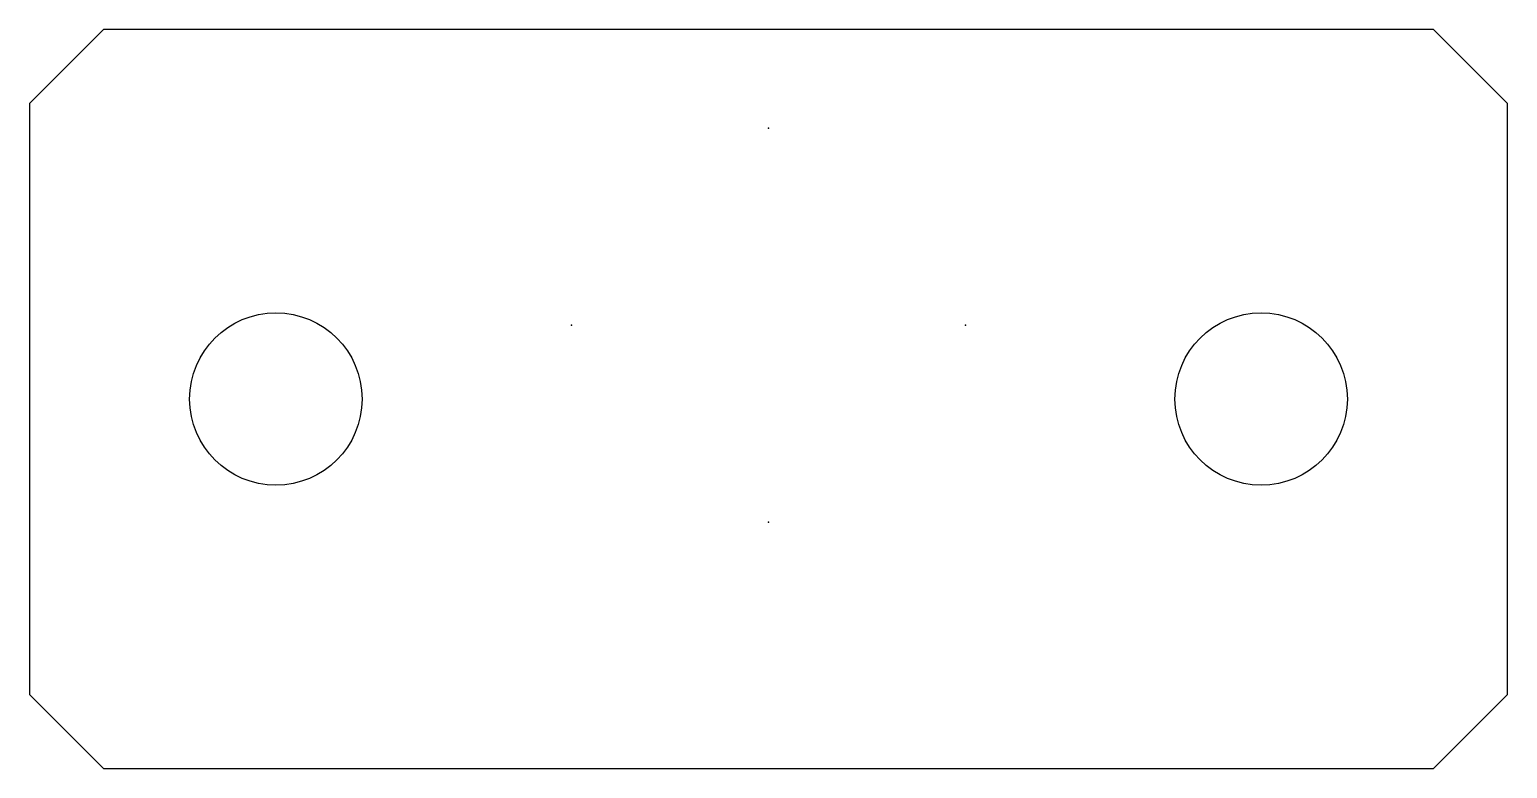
# Model space of a CAD drawing. Extents: x 0 to 60, y 0 to 30.
import ezdxf

# ---------------------------------------------------------------- set-up
doc = ezdxf.new("R2010")
doc.units = 0
doc.header["$MEASUREMENT"] = 0
doc.layers.get('0').update_dxf_attribs({"linetype": 'CONTINUOUS'})

msp = doc.modelspace()

# ---------------------------------------------------------------- linework, layer by layer
for p, q in [((3, 30), (0, 27)), ((57, 30), (3, 30)), ((60, 27), (57, 30)), ((0, 27), (0, 3)), ((60, 3), (60, 27)), ((0, 3), (3, 0)), ((57, 0), (60, 3)), ((3, 0), (57, 0))]:
    msp.add_line(p, q)
for centre in [(10, 15), (50, 15)]:
    msp.add_circle(centre, 3.5)
for p in [(30, 26), (22, 18), (38, 18), (30, 10)]:
    msp.add_point(p)

doc.saveas('drawing.dxf')
